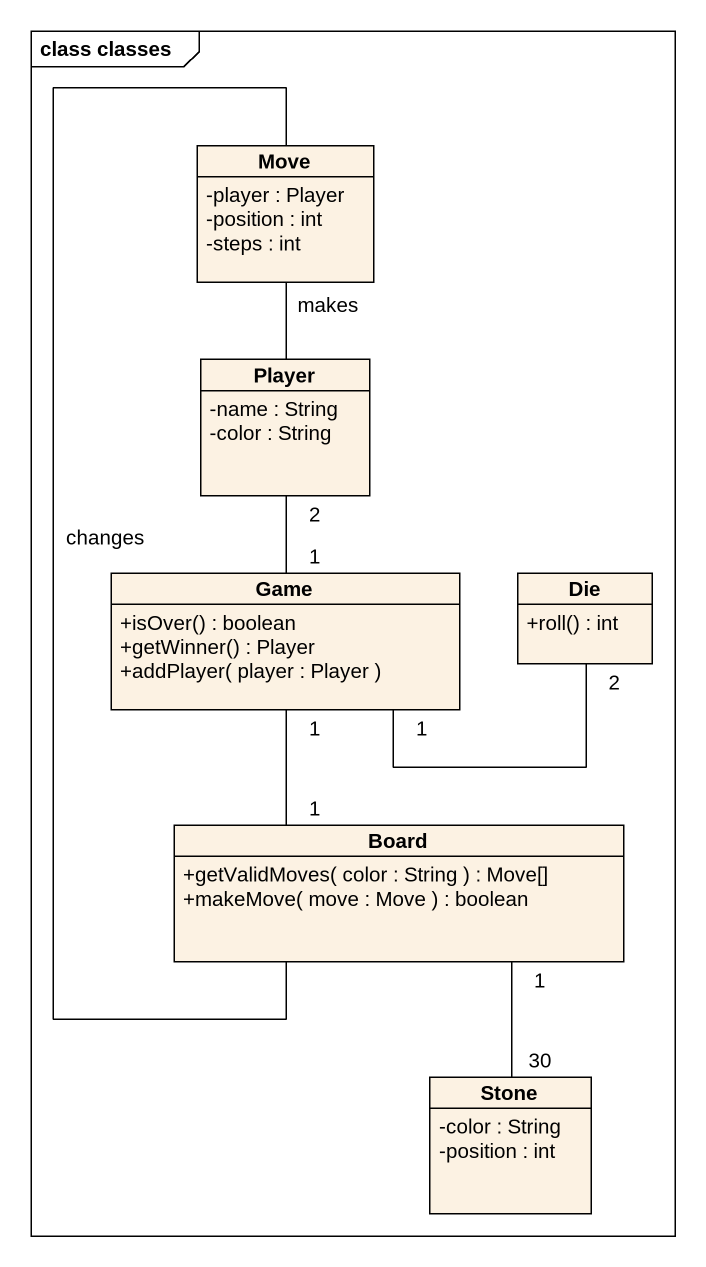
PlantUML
@startuml
mainframe class classes
hide circle
hide empty members
skinparam classAttributeIconSize 0
class Move {
  -player : Player
  -position : int
  -steps : int
}
class Player {
  -name : String
  -color : String
}
class Game {
  +isOver() : boolean
  +getWinner() : Player
  +addPlayer( player : Player )
}
class Die {
  +roll() : int
}
class Board {
  +getValidMoves( color : String ) : Move[]
  +makeMove( move : Move ) : boolean
}
class Stone {
  -color : String
  -position : int
}
Move -- Board : changes
Player -up- Move : makes
Game "1" -up- "2" Player
Game "1" -right- "2" Die
Board "1" -up- "1" Game
Stone "30" -up- "1" Board
@enduml
